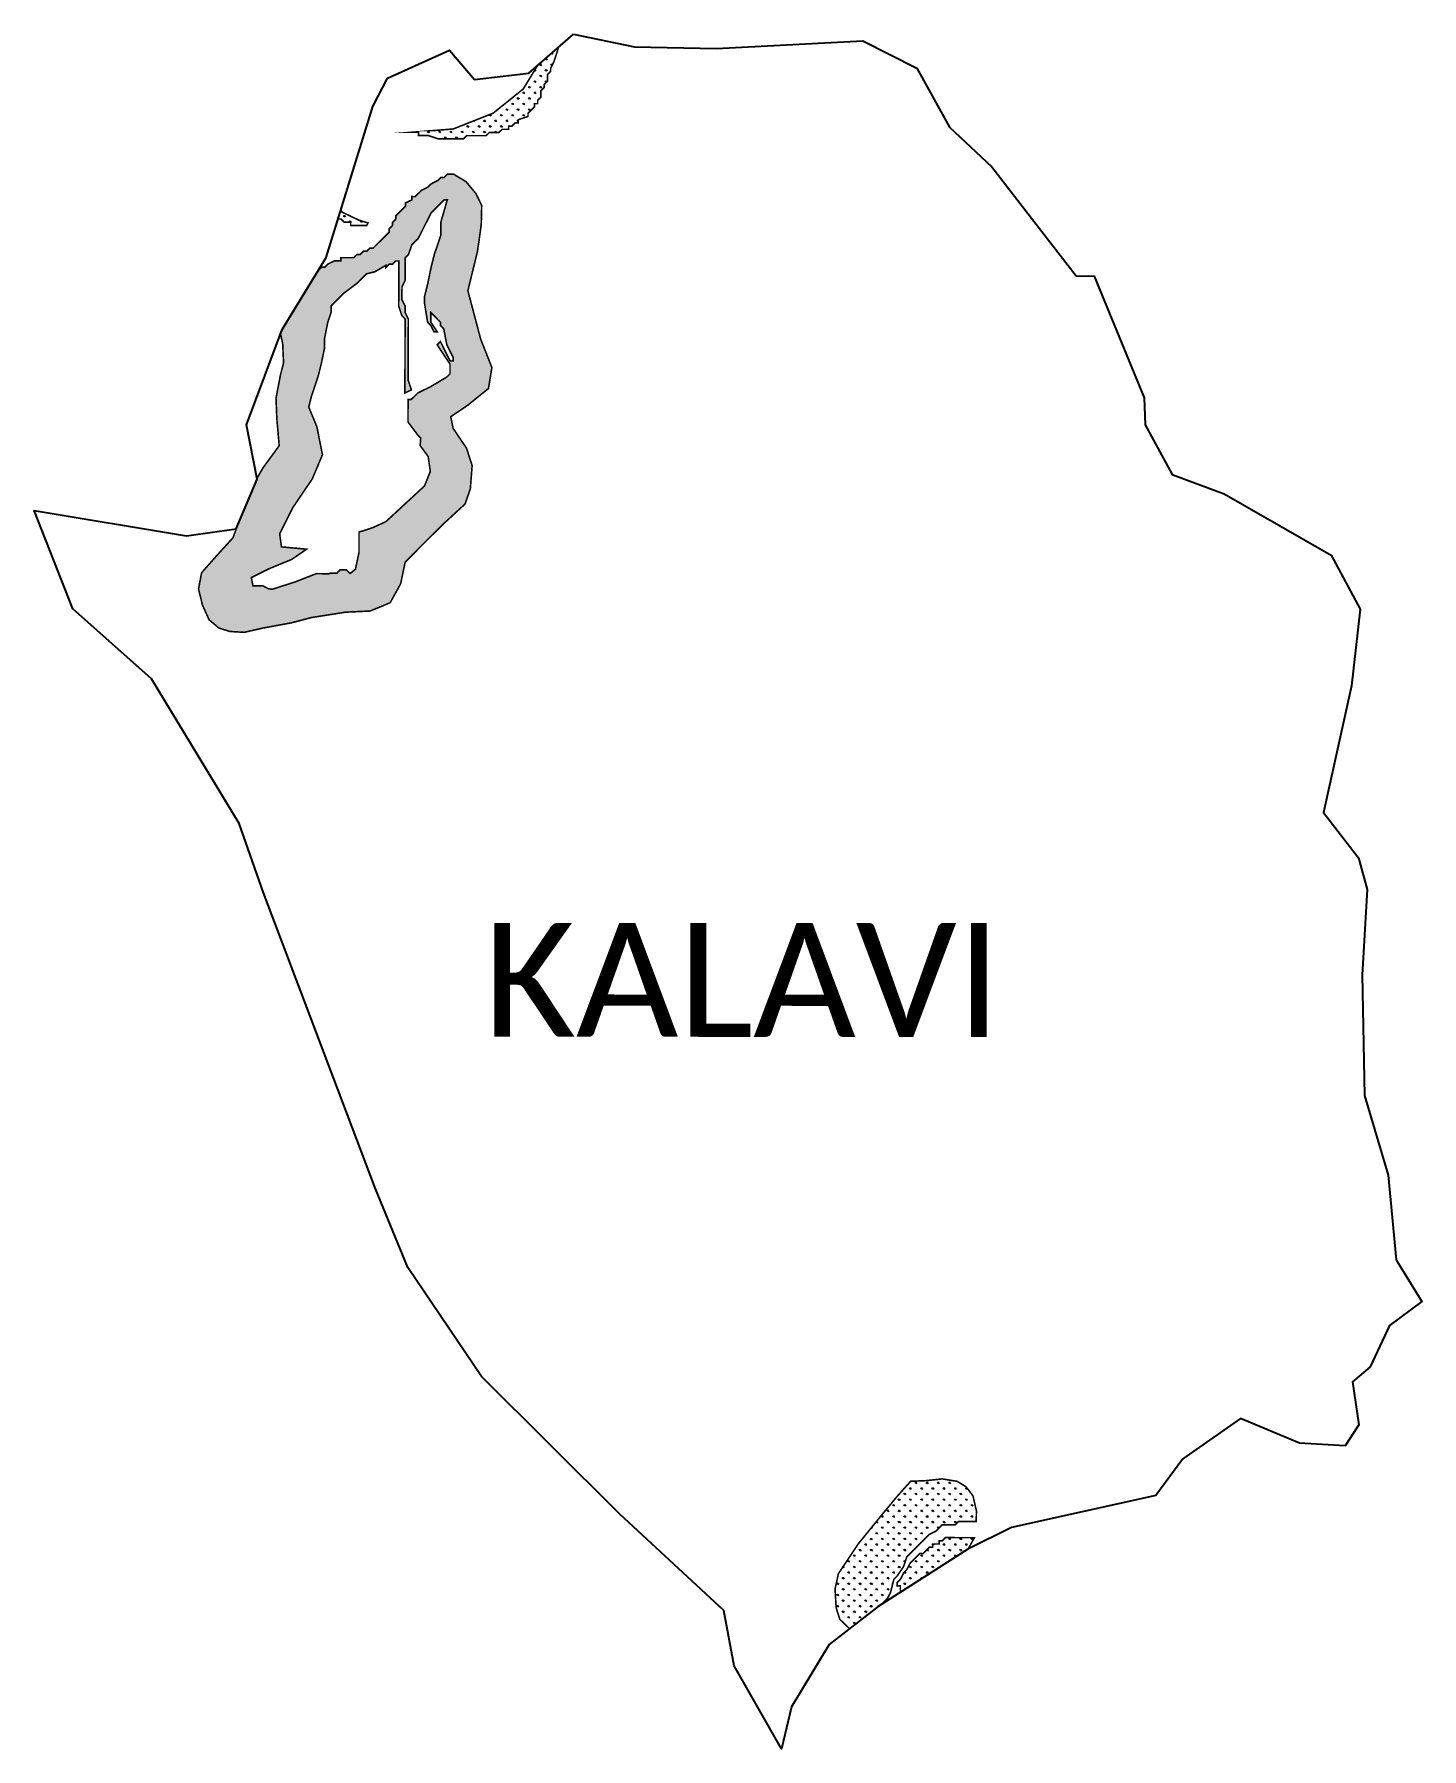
# Model space of a CAD drawing. Header units: metres. Extents: x 348792 to 350543, y 1757901 to 1760063.
import ezdxf

# ---------------------------------------------------------------- set-up
doc = ezdxf.new("R2010")
doc.units = ezdxf.units.M
doc.layers.add('MANGROOVES BUFFER ZONE', color=120, linetype='Continuous')
doc.layers.add('VILLAGE NAME', color=250, linetype='Continuous')
pattern_1 = [(90, (0, 0), (-7.07106781, 7.07106781), [1.875, -12.26713563]), (45, (0, 0), (-7.07106781, 7.07106781), [1.875, -8.125]), (135, (0, 0), (-7.07106781, -7.07106781), [1.875, -8.125])]

msp = doc.modelspace()

# ---------------------------------------------------------------- hatches: boundary and pattern name
at = {"layer": 'MANGROOVES BUFFER ZONE'}
h = msp.add_hatch(dxfattribs=at)
h.set_pattern_fill('GRASS', color=256, scale=10)
h.set_pattern_definition(pattern_1)
h.paths.add_polyline_path([(349453.2, 1760046.8), (349426.8, 1760023.8), (349408.9, 1759994.4), (349371, 1759963.9), (349320.5, 1759943.9), (349268.6, 1759939.8), (349272.7, 1759939.8), (349276.7, 1759939.8), (349276.7, 1759935.7), (349280.8, 1759935.7), (349284.8, 1759935.7), (349288.9, 1759935.7), (349301.1, 1759931.6), (349305.1, 1759931.6), (349309.2, 1759931.6), (349313.2, 1759931.5), (349317.3, 1759931.5), (349321.4, 1759931.5), (349325.4, 1759931.5), (349329.5, 1759931.5), (349333.6, 1759931.5), (349337.6, 1759935.5), (349341.7, 1759935.5), (349345.7, 1759935.5), (349349.8, 1759935.5), (349353.9, 1759935.5), (349357.9, 1759935.5), (349362, 1759935.5), (349366.1, 1759939.5), (349370.1, 1759939.5), (349374.2, 1759939.5), (349378.2, 1759939.5), (349382.3, 1759943.5), (349386.4, 1759943.5), (349390.4, 1759943.5), (349390.5, 1759947.6), (349394.5, 1759947.6), (349398.6, 1759951.6), (349402.7, 1759951.6), (349402.7, 1759955.7), (349414.9, 1759959.7), (349414.9, 1759963.7), (349418.9, 1759967.8), (349423, 1759971.8), (349423, 1759975.9), (349427.1, 1759975.9), (349427.1, 1759980), (349431.2, 1759984), (349431.2, 1759988.1), (349431.2, 1759992.1), (349435.3, 1759996.2), (349435.3, 1760000.2), (349439.4, 1760004.3), (349439.4, 1760008.4), (349439.4, 1760012.4), (349443.4, 1760016.5), (349443.5, 1760020.5), (349447.5, 1760028.6), (349451.6, 1760040.8)])
h = msp.add_hatch(dxfattribs=at)
h.set_pattern_fill('GRASS', color=256, scale=10)
h.set_pattern_definition(pattern_1)
h.paths.add_polyline_path([(349453.2, 1760046.8), (349426.8, 1760023.8), (349408.9, 1759994.4), (349371, 1759963.9), (349320.5, 1759943.9), (349268.6, 1759939.8), (349272.7, 1759939.8), (349276.7, 1759939.8), (349276.7, 1759935.7), (349280.8, 1759935.7), (349284.8, 1759935.7), (349288.9, 1759935.7), (349301.1, 1759931.6), (349305.1, 1759931.6), (349309.2, 1759931.6), (349313.2, 1759931.5), (349317.3, 1759931.5), (349321.4, 1759931.5), (349325.4, 1759931.5), (349329.5, 1759931.5), (349333.6, 1759931.5), (349337.6, 1759935.5), (349341.7, 1759935.5), (349345.7, 1759935.5), (349349.8, 1759935.5), (349353.9, 1759935.5), (349357.9, 1759935.5), (349362, 1759935.5), (349366.1, 1759939.5), (349370.1, 1759939.5), (349374.2, 1759939.5), (349378.2, 1759939.5), (349382.3, 1759943.5), (349386.4, 1759943.5), (349390.4, 1759943.5), (349390.5, 1759947.6), (349394.5, 1759947.6), (349398.6, 1759951.6), (349402.7, 1759951.6), (349402.7, 1759955.7), (349414.9, 1759959.7), (349414.9, 1759963.7), (349418.9, 1759967.8), (349423, 1759971.8), (349423, 1759975.9), (349427.1, 1759975.9), (349427.1, 1759980), (349431.2, 1759984), (349431.2, 1759988.1), (349431.2, 1759992.1), (349435.3, 1759996.2), (349435.3, 1760000.2), (349439.4, 1760004.3), (349439.4, 1760008.4), (349439.4, 1760012.4), (349443.4, 1760016.5), (349443.5, 1760020.5), (349447.5, 1760028.6), (349451.6, 1760040.8)])
h = msp.add_hatch(dxfattribs=at)
h.set_pattern_fill('GRASS', color=256, scale=10)
h.set_pattern_definition(pattern_1)
h.paths.add_polyline_path([(349166.4, 1759720.7), (349170.5, 1759724.8), (349182.7, 1759736.9), (349199, 1759749.1), (349207.2, 1759757.2), (349211.2, 1759761.2), (349221.7, 1759763.8), (349235.6, 1759772), (349235.6, 1759769.3), (349239.7, 1759773.3), (349243.8, 1759773.3), (349247.8, 1759777.4), (349251.9, 1759777.4), (349251.9, 1759773.3), (349251.9, 1759769.2), (349251.9, 1759765.2), (349251.8, 1759753), (349251.8, 1759744.9), (349251.8, 1759736.7), (349251.8, 1759732.7), (349251.7, 1759724.6), (349251.7, 1759720.5), (349255.8, 1759708.3), (349259.8, 1759704.2), (349259.8, 1759692), (349259.7, 1759679.9), (349259.7, 1759675.8), (349259.7, 1759659.5), (349259.6, 1759639.2), (349259.6, 1759623), (349259.5, 1759610.8), (349264.6, 1759613.3), (349267.7, 1759614.8), (349263.6, 1759627), (349263.7, 1759655.5), (349263.8, 1759679.8), (349263.8, 1759692), (349263.9, 1759704.2), (349259.8, 1759712.3), (349259.8, 1759720.5), (349255.8, 1759728.6), (349255.8, 1759736.7), (349255.8, 1759740.8), (349255.9, 1759744.9), (349259.9, 1759753), (349260, 1759757), (349260, 1759765.2), (349260, 1759777.3), (349260, 1759781.4), (349264.1, 1759785.5), (349268.2, 1759797.6), (349276.3, 1759805.7), (349280.4, 1759813.8), (349292.7, 1759838.2), (349300.8, 1759846.3), (349304.9, 1759850.3), (349309, 1759854.4), (349313, 1759854.4), (349304.8, 1759826), (349304.8, 1759809.7), (349296.6, 1759785.4), (349292.5, 1759769.1), (349288.4, 1759748.8), (349284.3, 1759732.6), (349284.2, 1759724.5), (349288.2, 1759700.1), (349292.3, 1759696), (349296.3, 1759687.9), (349300.4, 1759687.9), (349292.3, 1759700.1), (349292.3, 1759712.3), (349296.4, 1759708.2), (349300.4, 1759704.1), (349304.5, 1759700), (349304.5, 1759696), (349308.5, 1759691.9), (349312.5, 1759671.6), (349320.6, 1759655.3), (349320.6, 1759651.2), (349316.5, 1759651.3), (349304.4, 1759675.7), (349300.3, 1759671.6), (349308.4, 1759659.4), (349316.5, 1759647.2), (349316.5, 1759639.1), (349316.5, 1759635), (349312.4, 1759631), (349292, 1759618.8), (349275.8, 1759610.8), (349271.7, 1759606.7), (349267.6, 1759602.7), (349264.6, 1759602.7), (349263.6, 1759602.7), (349263.5, 1759590.5), (349263.5, 1759574.2), (349275.6, 1759558), (349279.5, 1759554), (349278.8, 1759544.5), (349288.9, 1759530.7), (349291.6, 1759511.9), (349284.3, 1759493.6), (349259.9, 1759471.1), (349235.6, 1759448.6), (349218.6, 1759440.8), (349201.6, 1759435.3), (349201.6, 1759424.8), (349201.6, 1759409.6), (349197.1, 1759388.5), (349190.3, 1759383.1), (349185.8, 1759387.6), (349181.7, 1759387.6), (349177.7, 1759387.6), (349173.6, 1759383.6), (349169.5, 1759383.6), (349165.5, 1759383.6), (349163.6, 1759382.7), (349147.9, 1759383), (349129, 1759375.6), (349122.2, 1759372.9), (349093, 1759363.5), (349090.2, 1759363.5), (349087.8, 1759363.7), (349080.1, 1759367.6), (349072, 1759367.6), (349067.7, 1759367.6), (349065.8, 1759378), (349087.8, 1759389), (349116.7, 1759400.9), (349135.5, 1759413.8), (349103.8, 1759416.7), (349101.5, 1759433.1), (349117.9, 1759466), (349142.6, 1759502.4), (349155.5, 1759532.9), (349148.5, 1759568.1), (349138.2, 1759593.1), (349141.7, 1759607.1), (349149.9, 1759631.4), (349154, 1759647.7), (349158.2, 1759668), (349158.2, 1759680.1), (349162.3, 1759700.4), (349166.4, 1759712.6)], flags=16)
h.paths.add_polyline_path([(349150.3, 1759765.5), (349104.5, 1759691.1), (349102.5, 1759685.7), (349105.3, 1759673.3), (349106.4, 1759648.9), (349102.5, 1759633.6), (349096.9, 1759604.3), (349097.9, 1759578.9), (349100.9, 1759544.4), (349080.5, 1759516.5), (349072.8, 1759503.1), (349073, 1759502.1), (349046.7, 1759439.3), (349046.6, 1759439.3), (349042.6, 1759428.2), (349020.9, 1759404.4), (349003, 1759384.1), (348999.1, 1759363.7), (349004, 1759343.5), (349012.5, 1759324.6), (349024.8, 1759314.4), (349038.5, 1759310), (349056.8, 1759308.9), (349080.4, 1759314.3), (349116.9, 1759321), (349141.3, 1759327.5), (349184.4, 1759334.3), (349215.7, 1759335.8), (349240.9, 1759346.2), (349254.2, 1759370.2), (349259.8, 1759397.2), (349279.9, 1759417.7), (349307.7, 1759445.3), (349335.4, 1759470.7), (349342.1, 1759489.9), (349344.4, 1759519.2), (349337.3, 1759541.2), (349320.4, 1759566.2), (349317.4, 1759581), (349338.3, 1759595), (349365, 1759616.5), (349369.3, 1759643), (349355.1, 1759679), (349339, 1759739.9), (349351.2, 1759789.8), (349355.9, 1759823.2), (349356.5, 1759847.3), (349349.2, 1759862.4), (349336.6, 1759877.5), (349321.2, 1759886.8), (349313.1, 1759886.9), (349309, 1759882.8), (349305, 1759882.8), (349300.9, 1759878.8), (349292.8, 1759874.7), (349288.7, 1759870.7), (349280.6, 1759866.6), (349276.5, 1759862.6), (349272.4, 1759858.5), (349268.4, 1759858.6), (349268.4, 1759854.5), (349260.2, 1759850.5), (349260.2, 1759846.4), (349256.1, 1759842.3), (349252.1, 1759838.3), (349248, 1759834.2), (349248, 1759830.2), (349243.9, 1759826.1), (349243.9, 1759822.1), (349239.8, 1759818), (349239.8, 1759814), (349235.7, 1759809.9), (349231.7, 1759805.9), (349227.6, 1759801.8), (349223.5, 1759797.8), (349219.4, 1759793.7), (349215.4, 1759793.7), (349211.3, 1759789.7), (349207.2, 1759789.7), (349203.2, 1759785.6), (349199.1, 1759785.6), (349195, 1759781.6), (349191, 1759781.6), (349186.9, 1759781.6), (349182.9, 1759781.6), (349178.8, 1759781.6), (349178.8, 1759777.6), (349174.7, 1759777.6), (349170.7, 1759777.6), (349162.5, 1759773.6), (349158.5, 1759769.5), (349154.4, 1759769.5)])
h = msp.add_hatch(dxfattribs=at)
h.set_pattern_fill('GRASS', color=256, scale=10)
h.set_pattern_definition(pattern_1)
h.paths.add_polyline_path([(349166.4, 1759720.7), (349170.5, 1759724.8), (349182.7, 1759736.9), (349199, 1759749.1), (349207.2, 1759757.2), (349211.2, 1759761.2), (349221.7, 1759763.8), (349235.6, 1759772), (349235.6, 1759769.3), (349239.7, 1759773.3), (349243.8, 1759773.3), (349247.8, 1759777.4), (349251.9, 1759777.4), (349251.9, 1759773.3), (349251.9, 1759769.2), (349251.9, 1759765.2), (349251.8, 1759753), (349251.8, 1759744.9), (349251.8, 1759736.7), (349251.8, 1759732.7), (349251.7, 1759724.6), (349251.7, 1759720.5), (349255.8, 1759708.3), (349259.8, 1759704.2), (349259.8, 1759692), (349259.7, 1759679.9), (349259.7, 1759675.8), (349259.7, 1759659.5), (349259.6, 1759639.2), (349259.6, 1759623), (349259.5, 1759610.8), (349264.6, 1759613.3), (349267.7, 1759614.8), (349263.6, 1759627), (349263.7, 1759655.5), (349263.8, 1759679.8), (349263.8, 1759692), (349263.9, 1759704.2), (349259.8, 1759712.3), (349259.8, 1759720.5), (349255.8, 1759728.6), (349255.8, 1759736.7), (349255.8, 1759740.8), (349255.9, 1759744.9), (349259.9, 1759753), (349260, 1759757), (349260, 1759765.2), (349260, 1759777.3), (349260, 1759781.4), (349264.1, 1759785.5), (349268.2, 1759797.6), (349276.3, 1759805.7), (349280.4, 1759813.8), (349292.7, 1759838.2), (349300.8, 1759846.3), (349304.9, 1759850.3), (349309, 1759854.4), (349313, 1759854.4), (349304.8, 1759826), (349304.8, 1759809.7), (349296.6, 1759785.4), (349292.5, 1759769.1), (349288.4, 1759748.8), (349284.3, 1759732.6), (349284.2, 1759724.5), (349288.2, 1759700.1), (349292.3, 1759696), (349296.3, 1759687.9), (349300.4, 1759687.9), (349292.3, 1759700.1), (349292.3, 1759712.3), (349296.4, 1759708.2), (349300.4, 1759704.1), (349304.5, 1759700), (349304.5, 1759696), (349308.5, 1759691.9), (349312.5, 1759671.6), (349320.6, 1759655.3), (349320.6, 1759651.2), (349316.5, 1759651.3), (349304.4, 1759675.7), (349300.3, 1759671.6), (349308.4, 1759659.4), (349316.5, 1759647.2), (349316.5, 1759639.1), (349316.5, 1759635), (349312.4, 1759631), (349292, 1759618.8), (349275.8, 1759610.8), (349271.7, 1759606.7), (349267.6, 1759602.7), (349264.6, 1759602.7), (349263.6, 1759602.7), (349263.5, 1759590.5), (349263.5, 1759574.2), (349275.6, 1759558), (349279.5, 1759554), (349278.8, 1759544.5), (349288.9, 1759530.7), (349291.6, 1759511.9), (349284.3, 1759493.6), (349259.9, 1759471.1), (349235.6, 1759448.6), (349218.6, 1759440.8), (349201.6, 1759435.3), (349201.6, 1759424.8), (349201.6, 1759409.6), (349197.1, 1759388.5), (349190.3, 1759383.1), (349185.8, 1759387.6), (349181.7, 1759387.6), (349177.7, 1759387.6), (349173.6, 1759383.6), (349169.5, 1759383.6), (349165.5, 1759383.6), (349163.6, 1759382.7), (349147.9, 1759383), (349129, 1759375.6), (349122.2, 1759372.9), (349093, 1759363.5), (349090.2, 1759363.5), (349087.8, 1759363.7), (349080.1, 1759367.6), (349072, 1759367.6), (349067.7, 1759367.6), (349065.8, 1759378), (349087.8, 1759389), (349116.7, 1759400.9), (349135.5, 1759413.8), (349103.8, 1759416.7), (349101.5, 1759433.1), (349117.9, 1759466), (349142.6, 1759502.4), (349155.5, 1759532.9), (349148.5, 1759568.1), (349138.2, 1759593.1), (349141.7, 1759607.1), (349149.9, 1759631.4), (349154, 1759647.7), (349158.2, 1759668), (349158.2, 1759680.1), (349162.3, 1759700.4), (349166.4, 1759712.6)], flags=16)
h.paths.add_polyline_path([(349150.3, 1759765.5), (349104.5, 1759691.1), (349102.5, 1759685.7), (349105.3, 1759673.3), (349106.4, 1759648.9), (349102.5, 1759633.6), (349096.9, 1759604.3), (349097.9, 1759578.9), (349100.9, 1759544.4), (349080.5, 1759516.5), (349072.8, 1759503.1), (349073, 1759502.1), (349046.7, 1759439.3), (349046.6, 1759439.3), (349042.6, 1759428.2), (349020.9, 1759404.4), (349003, 1759384.1), (348999.1, 1759363.7), (349004, 1759343.5), (349012.5, 1759324.6), (349024.8, 1759314.4), (349038.5, 1759310), (349056.8, 1759308.9), (349080.4, 1759314.3), (349116.9, 1759321), (349141.3, 1759327.5), (349184.4, 1759334.3), (349215.7, 1759335.8), (349240.9, 1759346.2), (349254.2, 1759370.2), (349259.8, 1759397.2), (349279.9, 1759417.7), (349307.7, 1759445.3), (349335.4, 1759470.7), (349342.1, 1759489.9), (349344.4, 1759519.2), (349337.3, 1759541.2), (349320.4, 1759566.2), (349317.4, 1759581), (349338.3, 1759595), (349365, 1759616.5), (349369.3, 1759643), (349355.1, 1759679), (349339, 1759739.9), (349351.2, 1759789.8), (349355.9, 1759823.2), (349356.5, 1759847.3), (349349.2, 1759862.4), (349336.6, 1759877.5), (349321.2, 1759886.8), (349313.1, 1759886.9), (349309, 1759882.8), (349305, 1759882.8), (349300.9, 1759878.8), (349292.8, 1759874.7), (349288.7, 1759870.7), (349280.6, 1759866.6), (349276.5, 1759862.6), (349272.4, 1759858.5), (349268.4, 1759858.6), (349268.4, 1759854.5), (349260.2, 1759850.5), (349260.2, 1759846.4), (349256.1, 1759842.3), (349252.1, 1759838.3), (349248, 1759834.2), (349248, 1759830.2), (349243.9, 1759826.1), (349243.9, 1759822.1), (349239.8, 1759818), (349239.8, 1759814), (349235.7, 1759809.9), (349231.7, 1759805.9), (349227.6, 1759801.8), (349223.5, 1759797.8), (349219.4, 1759793.7), (349215.4, 1759793.7), (349211.3, 1759789.7), (349207.2, 1759789.7), (349203.2, 1759785.6), (349199.1, 1759785.6), (349195, 1759781.6), (349191, 1759781.6), (349186.9, 1759781.6), (349182.9, 1759781.6), (349178.8, 1759781.6), (349178.8, 1759777.6), (349174.7, 1759777.6), (349170.7, 1759777.6), (349162.5, 1759773.6), (349158.5, 1759769.5), (349154.4, 1759769.5)])
h = msp.add_hatch(dxfattribs=at)
h.set_pattern_fill('GRASS', color=256, scale=10)
h.set_pattern_definition(pattern_1)
h.paths.add_polyline_path([(349179, 1759842.2), (349175.4, 1759830.4), (349178.9, 1759830.4), (349183, 1759826.3), (349187, 1759826.3), (349191.1, 1759826.3), (349191.1, 1759822.2), (349195.2, 1759822.2), (349199.2, 1759822.2), (349203.3, 1759822.2), (349207.3, 1759822.2), (349211.4, 1759822.2), (349213, 1759825.4), (349201.4, 1759828.9), (349180.1, 1759839.1)])
h = msp.add_hatch(dxfattribs=at)
h.set_pattern_fill('GRASS', color=256, scale=10)
h.set_pattern_definition(pattern_1)
h.paths.add_polyline_path([(349179, 1759842.2), (349175.4, 1759830.4), (349178.9, 1759830.4), (349183, 1759826.3), (349187, 1759826.3), (349191.1, 1759826.3), (349191.1, 1759822.2), (349195.2, 1759822.2), (349199.2, 1759822.2), (349203.3, 1759822.2), (349207.3, 1759822.2), (349211.4, 1759822.2), (349213, 1759825.4), (349201.4, 1759828.9), (349180.1, 1759839.1)])
h = msp.add_hatch(dxfattribs=at)
h.set_pattern_fill('GRASS', color=256, scale=10)
h.set_pattern_definition(pattern_1)
h.paths.add_polyline_path([(349856.7, 1758080), (349861.7, 1758083.2), (349868.5, 1758089.9), (349872.5, 1758098), (349876.6, 1758114.3), (349880.7, 1758118.3), (349888.9, 1758130.5), (349893, 1758142.6), (349905.2, 1758154.8), (349921.5, 1758171), (349929.6, 1758175), (349933.7, 1758179.1), (349937.8, 1758183.1), (349941.8, 1758183.1), (349945.9, 1758183.1), (349949.9, 1758183.1), (349954, 1758183.1), (349958.1, 1758187.1), (349962.1, 1758187.1), (349966.2, 1758187.1), (349970.3, 1758187.1), (349974.3, 1758187.1), (349978.4, 1758187.1), (349980.4, 1758187.1), (349980.8, 1758200.3), (349976.4, 1758219.6), (349967.5, 1758231.1), (349956.5, 1758237.8), (349937.6, 1758240.9), (349917.4, 1758238.7), (349897.8, 1758237.9), (349881.2, 1758219.4), (349861.7, 1758195.9), (349832, 1758159.4), (349806.6, 1758121.4), (349802.4, 1758102.2), (349803.7, 1758078.4), (349808.4, 1758063.7), (349820.5, 1758052.1)])
h = msp.add_hatch(dxfattribs=at)
h.set_pattern_fill('GRASS', color=256, scale=10)
h.set_pattern_definition(pattern_1)
h.paths.add_polyline_path([(349856.7, 1758080), (349861.7, 1758083.2), (349868.5, 1758089.9), (349872.5, 1758098), (349876.6, 1758114.3), (349880.7, 1758118.3), (349888.9, 1758130.5), (349893, 1758142.6), (349905.2, 1758154.8), (349921.5, 1758171), (349929.6, 1758175), (349933.7, 1758179.1), (349937.8, 1758183.1), (349941.8, 1758183.1), (349945.9, 1758183.1), (349949.9, 1758183.1), (349954, 1758183.1), (349958.1, 1758187.1), (349962.1, 1758187.1), (349966.2, 1758187.1), (349970.3, 1758187.1), (349974.3, 1758187.1), (349978.4, 1758187.1), (349980.4, 1758187.1), (349980.8, 1758200.3), (349976.4, 1758219.6), (349967.5, 1758231.1), (349956.5, 1758237.8), (349937.6, 1758240.9), (349917.4, 1758238.7), (349897.8, 1758237.9), (349881.2, 1758219.4), (349861.7, 1758195.9), (349832, 1758159.4), (349806.6, 1758121.4), (349802.4, 1758102.2), (349803.7, 1758078.4), (349808.4, 1758063.7), (349820.5, 1758052.1)])
h = msp.add_hatch(dxfattribs=at)
h.set_pattern_fill('GRASS', color=256, scale=10)
h.set_pattern_definition(pattern_1)
h.paths.add_polyline_path([(349969.9, 1758152.3), (349970.4, 1758152.6), (349978.3, 1758166.8), (349974.3, 1758166.8), (349970.2, 1758166.8), (349966.1, 1758166.8), (349962.1, 1758166.8), (349958, 1758166.8), (349954, 1758166.8), (349949.9, 1758166.9), (349945.8, 1758166.9), (349941.8, 1758166.9), (349937.7, 1758162.8), (349933.6, 1758162.8), (349933.6, 1758158.8), (349929.6, 1758158.8), (349925.5, 1758158.8), (349925.5, 1758154.7), (349921.4, 1758154.7), (349917.4, 1758150.7), (349913.3, 1758146.6), (349909.2, 1758146.7), (349905.2, 1758142.6), (349901.1, 1758138.6), (349897, 1758134.5), (349892.9, 1758126.4), (349888.9, 1758122.3), (349884.8, 1758114.2), (349880.7, 1758110.2), (349880.7, 1758106.1), (349884.7, 1758106.1), (349884.7, 1758102), (349884.7, 1758097.9)])
h = msp.add_hatch(dxfattribs=at)
h.set_pattern_fill('GRASS', color=256, scale=10)
h.set_pattern_definition(pattern_1)
h.paths.add_polyline_path([(349969.9, 1758152.3), (349970.4, 1758152.6), (349978.3, 1758166.8), (349974.3, 1758166.8), (349970.2, 1758166.8), (349966.1, 1758166.8), (349962.1, 1758166.8), (349958, 1758166.8), (349954, 1758166.8), (349949.9, 1758166.9), (349945.8, 1758166.9), (349941.8, 1758166.9), (349937.7, 1758162.8), (349933.6, 1758162.8), (349933.6, 1758158.8), (349929.6, 1758158.8), (349925.5, 1758158.8), (349925.5, 1758154.7), (349921.4, 1758154.7), (349917.4, 1758150.7), (349913.3, 1758146.6), (349909.2, 1758146.7), (349905.2, 1758142.6), (349901.1, 1758138.6), (349897, 1758134.5), (349892.9, 1758126.4), (349888.9, 1758122.3), (349884.8, 1758114.2), (349880.7, 1758110.2), (349880.7, 1758106.1), (349884.7, 1758106.1), (349884.7, 1758102), (349884.7, 1758097.9)])

# ---------------------------------------------------------------- linework, layer by layer
at = {"color": 3}
for points in [[(349472.1, 1760063.4), (349549.1, 1760047.6), (349652.8, 1760045.3), (349837.5, 1760055.2), (349905.7, 1760020.7), (349946.8, 1759946.2), (350000, 1759896.3), (350053.3, 1759827.5), (350106.6, 1759758.6), (350129.4, 1759758.1), (350192.3, 1759604.7), (350193.6, 1759570.6), (350227.6, 1759508.2), (350293.2, 1759483.5), (350428.6, 1759406.3), (350464.9, 1759338.3), (350453.9, 1759241.4), (350418.7, 1759081.7), (350463.1, 1759024.6), (350473.8, 1758984.6), (350467.4, 1758876.7), (350470.6, 1758724.6), (350500.4, 1758624), (350510.6, 1758517.1), (350542.7, 1758464.6), (350502, 1758434.3), (350477.5, 1758382.1), (350455.3, 1758363.4), (350463.5, 1758309.2), (350446.3, 1758282.7), (350388.5, 1758285.8), (350314, 1758317.1), (350241.3, 1758266.1), (350207.2, 1758220.1), (350025.2, 1758179.8), (349969.9, 1758152.3), (349856.7, 1758080), (349794.8, 1758032.2), (349747.4, 1757953.4), (349734.7, 1757900.5), (349675.2, 1758005), (349662, 1758074.7), (349530.6, 1758196.4), (349356.1, 1758369.9), (349263.1, 1758507.5), (349222.5, 1758606.7), (349081.1, 1758980.4), (349050.4, 1759067.9), (348939.9, 1759250.1), (348840.7, 1759338.4), (348791.8, 1759462.7), (348983.8, 1759430.5), (349046.7, 1759439.3), (349073, 1759502.1), (349059.7, 1759570.5), (349104.5, 1759691.1), (349160.3, 1759781.7), (349219.2, 1759972.2), (349237.5, 1760007.9), (349315.8, 1760043.3), (349347.4, 1760006.5), (349415.9, 1760014.3)], [(349415.9, 1760014.3), (349472.1, 1760063.4)]]:
    msp.add_lwpolyline(points, dxfattribs=at)
at = {"layer": 'MANGROOVES BUFFER ZONE', "const_width": 2}
for points in [[(349426.8, 1760023.8), (349408.9, 1759994.4), (349371, 1759963.9), (349320.5, 1759943.9), (349268.6, 1759939.8), (349272.7, 1759939.8), (349276.7, 1759939.8), (349276.7, 1759935.7), (349280.8, 1759935.7), (349284.8, 1759935.7), (349288.9, 1759935.7), (349301.1, 1759931.6), (349305.1, 1759931.6), (349309.2, 1759931.6), (349313.2, 1759931.5), (349317.3, 1759931.5), (349321.4, 1759931.5), (349325.4, 1759931.5), (349329.5, 1759931.5), (349333.6, 1759931.5), (349337.6, 1759935.5), (349341.7, 1759935.5), (349345.7, 1759935.5), (349349.8, 1759935.5), (349353.9, 1759935.5), (349357.9, 1759935.5), (349362, 1759935.5), (349366.1, 1759939.5), (349370.1, 1759939.5), (349374.2, 1759939.5), (349378.2, 1759939.5), (349382.3, 1759943.5), (349386.4, 1759943.5), (349390.4, 1759943.5), (349390.5, 1759947.6), (349394.5, 1759947.6), (349398.6, 1759951.6), (349402.7, 1759951.6), (349402.7, 1759955.7), (349414.9, 1759959.7), (349414.9, 1759963.7), (349418.9, 1759967.8), (349423, 1759971.8), (349423, 1759975.9), (349427.1, 1759975.9), (349427.1, 1759980), (349431.2, 1759984), (349431.2, 1759988.1), (349431.2, 1759992.1), (349435.3, 1759996.2), (349435.3, 1760000.2), (349439.4, 1760004.3), (349439.4, 1760008.4), (349439.4, 1760012.4), (349443.4, 1760016.5), (349443.5, 1760020.5), (349447.5, 1760028.6), (349451.6, 1760040.8), (349453.2, 1760046.8)], [(349426.8, 1760023.8), (349408.9, 1759994.4), (349371, 1759963.9), (349320.5, 1759943.9), (349268.6, 1759939.8), (349272.7, 1759939.8), (349276.7, 1759939.8), (349276.7, 1759935.7), (349280.8, 1759935.7), (349284.8, 1759935.7), (349288.9, 1759935.7), (349301.1, 1759931.6), (349305.1, 1759931.6), (349309.2, 1759931.6), (349313.2, 1759931.5), (349317.3, 1759931.5), (349321.4, 1759931.5), (349325.4, 1759931.5), (349329.5, 1759931.5), (349333.6, 1759931.5), (349337.6, 1759935.5), (349341.7, 1759935.5), (349345.7, 1759935.5), (349349.8, 1759935.5), (349353.9, 1759935.5), (349357.9, 1759935.5), (349362, 1759935.5), (349366.1, 1759939.5), (349370.1, 1759939.5), (349374.2, 1759939.5), (349378.2, 1759939.5), (349382.3, 1759943.5), (349386.4, 1759943.5), (349390.4, 1759943.5), (349390.5, 1759947.6), (349394.5, 1759947.6), (349398.6, 1759951.6), (349402.7, 1759951.6), (349402.7, 1759955.7), (349414.9, 1759959.7), (349414.9, 1759963.7), (349418.9, 1759967.8), (349423, 1759971.8), (349423, 1759975.9), (349427.1, 1759975.9), (349427.1, 1759980), (349431.2, 1759984), (349431.2, 1759988.1), (349431.2, 1759992.1), (349435.3, 1759996.2), (349435.3, 1760000.2), (349439.4, 1760004.3), (349439.4, 1760008.4), (349439.4, 1760012.4), (349443.4, 1760016.5), (349443.5, 1760020.5), (349447.5, 1760028.6), (349451.6, 1760040.8), (349453.2, 1760046.8)], [(349046.6, 1759439.3), (349042.6, 1759428.2), (349020.9, 1759404.4), (349003, 1759384.1), (348999.1, 1759363.7), (349004, 1759343.5), (349012.5, 1759324.6), (349024.8, 1759314.4), (349038.5, 1759310), (349056.8, 1759308.9), (349080.4, 1759314.3), (349116.9, 1759321), (349141.3, 1759327.5), (349184.4, 1759334.3), (349215.7, 1759335.8), (349240.9, 1759346.2), (349254.2, 1759370.2), (349259.8, 1759397.2), (349279.9, 1759417.7), (349307.7, 1759445.3), (349335.4, 1759470.7), (349342.1, 1759489.9), (349344.4, 1759519.2), (349337.3, 1759541.2), (349320.4, 1759566.2), (349317.4, 1759581), (349338.3, 1759595), (349365, 1759616.5), (349369.3, 1759643), (349355.1, 1759679), (349339, 1759739.9), (349351.2, 1759789.8), (349355.9, 1759823.2), (349356.5, 1759847.3), (349349.2, 1759862.4), (349336.6, 1759877.5), (349321.2, 1759886.8), (349313.1, 1759886.9), (349309, 1759882.8), (349305, 1759882.8), (349300.9, 1759878.8), (349292.8, 1759874.7), (349288.7, 1759870.7), (349280.6, 1759866.6), (349276.5, 1759862.6), (349272.4, 1759858.5), (349268.4, 1759858.6), (349268.4, 1759854.5), (349260.2, 1759850.5), (349260.2, 1759846.4), (349256.1, 1759842.3), (349252.1, 1759838.3), (349248, 1759834.2), (349248, 1759830.2), (349243.9, 1759826.1), (349243.9, 1759822.1), (349239.8, 1759818), (349239.8, 1759814), (349235.7, 1759809.9), (349231.7, 1759805.9), (349227.6, 1759801.8), (349223.5, 1759797.8), (349219.4, 1759793.7), (349215.4, 1759793.7), (349211.3, 1759789.7), (349207.2, 1759789.7), (349203.2, 1759785.6), (349199.1, 1759785.6), (349195, 1759781.6), (349191, 1759781.6), (349186.9, 1759781.6), (349182.9, 1759781.6), (349178.8, 1759781.6), (349178.8, 1759777.6), (349174.7, 1759777.6), (349170.7, 1759777.6), (349162.5, 1759773.6), (349158.5, 1759769.5), (349154.4, 1759769.5), (349150.3, 1759765.5), (349150.3, 1759765.5)], [(349046.6, 1759439.3), (349042.6, 1759428.2), (349020.9, 1759404.4), (349003, 1759384.1), (348999.1, 1759363.7), (349004, 1759343.5), (349012.5, 1759324.6), (349024.8, 1759314.4), (349038.5, 1759310), (349056.8, 1759308.9), (349080.4, 1759314.3), (349116.9, 1759321), (349141.3, 1759327.5), (349184.4, 1759334.3), (349215.7, 1759335.8), (349240.9, 1759346.2), (349254.2, 1759370.2), (349259.8, 1759397.2), (349279.9, 1759417.7), (349307.7, 1759445.3), (349335.4, 1759470.7), (349342.1, 1759489.9), (349344.4, 1759519.2), (349337.3, 1759541.2), (349320.4, 1759566.2), (349317.4, 1759581), (349338.3, 1759595), (349365, 1759616.5), (349369.3, 1759643), (349355.1, 1759679), (349339, 1759739.9), (349351.2, 1759789.8), (349355.9, 1759823.2), (349356.5, 1759847.3), (349349.2, 1759862.4), (349336.6, 1759877.5), (349321.2, 1759886.8), (349313.1, 1759886.9), (349309, 1759882.8), (349305, 1759882.8), (349300.9, 1759878.8), (349292.8, 1759874.7), (349288.7, 1759870.7), (349280.6, 1759866.6), (349276.5, 1759862.6), (349272.4, 1759858.5), (349268.4, 1759858.6), (349268.4, 1759854.5), (349260.2, 1759850.5), (349260.2, 1759846.4), (349256.1, 1759842.3), (349252.1, 1759838.3), (349248, 1759834.2), (349248, 1759830.2), (349243.9, 1759826.1), (349243.9, 1759822.1), (349239.8, 1759818), (349239.8, 1759814), (349235.7, 1759809.9), (349231.7, 1759805.9), (349227.6, 1759801.8), (349223.5, 1759797.8), (349219.4, 1759793.7), (349215.4, 1759793.7), (349211.3, 1759789.7), (349207.2, 1759789.7), (349203.2, 1759785.6), (349199.1, 1759785.6), (349195, 1759781.6), (349191, 1759781.6), (349186.9, 1759781.6), (349182.9, 1759781.6), (349178.8, 1759781.6), (349178.8, 1759777.6), (349174.7, 1759777.6), (349170.7, 1759777.6), (349162.5, 1759773.6), (349158.5, 1759769.5), (349154.4, 1759769.5), (349150.3, 1759765.5), (349150.3, 1759765.5)], [(349175.4, 1759830.4), (349178.9, 1759830.4), (349183, 1759826.3), (349187, 1759826.3), (349191.1, 1759826.3), (349191.1, 1759822.2), (349195.2, 1759822.2), (349199.2, 1759822.2), (349203.3, 1759822.2), (349207.3, 1759822.2), (349211.4, 1759822.2), (349213, 1759825.4), (349201.4, 1759828.9), (349180.1, 1759839.1), (349179, 1759842.2)], [(349175.4, 1759830.4), (349178.9, 1759830.4), (349183, 1759826.3), (349187, 1759826.3), (349191.1, 1759826.3), (349191.1, 1759822.2), (349195.2, 1759822.2), (349199.2, 1759822.2), (349203.3, 1759822.2), (349207.3, 1759822.2), (349211.4, 1759822.2), (349213, 1759825.4), (349201.4, 1759828.9), (349180.1, 1759839.1), (349179, 1759842.2)], [(349102.5, 1759685.7), (349105.3, 1759673.3), (349106.4, 1759648.9), (349102.5, 1759633.6), (349096.9, 1759604.3), (349097.9, 1759578.9), (349100.9, 1759544.4), (349080.5, 1759516.5), (349072.8, 1759503.1)], [(349102.5, 1759685.7), (349105.3, 1759673.3), (349106.4, 1759648.9), (349102.5, 1759633.6), (349096.9, 1759604.3), (349097.9, 1759578.9), (349100.9, 1759544.4), (349080.5, 1759516.5), (349072.8, 1759503.1)], [(349861.7, 1758083.2), (349868.5, 1758089.9), (349872.5, 1758098), (349876.6, 1758114.3), (349880.7, 1758118.3), (349888.9, 1758130.5), (349893, 1758142.6), (349905.2, 1758154.8), (349921.5, 1758171), (349929.6, 1758175), (349933.7, 1758179.1), (349937.8, 1758183.1), (349941.8, 1758183.1), (349945.9, 1758183.1), (349949.9, 1758183.1), (349954, 1758183.1), (349958.1, 1758187.1), (349962.1, 1758187.1), (349966.2, 1758187.1), (349970.3, 1758187.1), (349974.3, 1758187.1), (349978.4, 1758187.1), (349980.4, 1758187.1), (349980.8, 1758200.3), (349976.4, 1758219.6), (349967.5, 1758231.1), (349956.5, 1758237.8), (349937.6, 1758240.9), (349917.4, 1758238.7), (349897.8, 1758237.9), (349881.2, 1758219.4), (349861.7, 1758195.9), (349832, 1758159.4), (349806.6, 1758121.4), (349802.4, 1758102.2), (349803.7, 1758078.4), (349808.4, 1758063.7), (349820.5, 1758052.1)], [(349861.7, 1758083.2), (349868.5, 1758089.9), (349872.5, 1758098), (349876.6, 1758114.3), (349880.7, 1758118.3), (349888.9, 1758130.5), (349893, 1758142.6), (349905.2, 1758154.8), (349921.5, 1758171), (349929.6, 1758175), (349933.7, 1758179.1), (349937.8, 1758183.1), (349941.8, 1758183.1), (349945.9, 1758183.1), (349949.9, 1758183.1), (349954, 1758183.1), (349958.1, 1758187.1), (349962.1, 1758187.1), (349966.2, 1758187.1), (349970.3, 1758187.1), (349974.3, 1758187.1), (349978.4, 1758187.1), (349980.4, 1758187.1), (349980.8, 1758200.3), (349976.4, 1758219.6), (349967.5, 1758231.1), (349956.5, 1758237.8), (349937.6, 1758240.9), (349917.4, 1758238.7), (349897.8, 1758237.9), (349881.2, 1758219.4), (349861.7, 1758195.9), (349832, 1758159.4), (349806.6, 1758121.4), (349802.4, 1758102.2), (349803.7, 1758078.4), (349808.4, 1758063.7), (349820.5, 1758052.1)], [(349970.4, 1758152.6), (349978.3, 1758166.8), (349974.3, 1758166.8), (349970.2, 1758166.8), (349966.1, 1758166.8), (349962.1, 1758166.8), (349958, 1758166.8), (349954, 1758166.8), (349949.9, 1758166.9), (349945.8, 1758166.9), (349941.8, 1758166.9), (349937.7, 1758162.8), (349933.6, 1758162.8), (349933.6, 1758158.8), (349929.6, 1758158.8), (349925.5, 1758158.8), (349925.5, 1758154.7), (349921.4, 1758154.7), (349917.4, 1758150.7), (349913.3, 1758146.6), (349909.2, 1758146.7), (349905.2, 1758142.6), (349901.1, 1758138.6), (349897, 1758134.5), (349892.9, 1758126.4), (349888.9, 1758122.3), (349884.8, 1758114.2), (349880.7, 1758110.2), (349880.7, 1758106.1), (349884.7, 1758106.1), (349884.7, 1758102), (349884.7, 1758098), (349884.7, 1758097.9)], [(349970.4, 1758152.6), (349978.3, 1758166.8), (349974.3, 1758166.8), (349970.2, 1758166.8), (349966.1, 1758166.8), (349962.1, 1758166.8), (349958, 1758166.8), (349954, 1758166.8), (349949.9, 1758166.9), (349945.8, 1758166.9), (349941.8, 1758166.9), (349937.7, 1758162.8), (349933.6, 1758162.8), (349933.6, 1758158.8), (349929.6, 1758158.8), (349925.5, 1758158.8), (349925.5, 1758154.7), (349921.4, 1758154.7), (349917.4, 1758150.7), (349913.3, 1758146.6), (349909.2, 1758146.7), (349905.2, 1758142.6), (349901.1, 1758138.6), (349897, 1758134.5), (349892.9, 1758126.4), (349888.9, 1758122.3), (349884.8, 1758114.2), (349880.7, 1758110.2), (349880.7, 1758106.1), (349884.7, 1758106.1), (349884.7, 1758102), (349884.7, 1758098), (349884.7, 1758097.9)]]:
    msp.add_lwpolyline(points, dxfattribs=at)
msp.add_lwpolyline([(349166.4, 1759720.7), (349170.5, 1759724.8), (349182.7, 1759736.9), (349199, 1759749.1), (349207.2, 1759757.2), (349211.2, 1759761.2), (349221.7, 1759763.8), (349235.6, 1759772), (349235.6, 1759769.3), (349239.7, 1759773.3), (349243.8, 1759773.3), (349247.8, 1759777.4), (349251.9, 1759777.4), (349251.9, 1759773.3), (349251.9, 1759769.2), (349251.9, 1759765.2), (349251.8, 1759753), (349251.8, 1759744.9), (349251.8, 1759736.7), (349251.8, 1759732.7), (349251.7, 1759724.6), (349251.7, 1759720.5), (349255.8, 1759708.3), (349259.8, 1759704.2), (349259.8, 1759692), (349259.7, 1759679.9), (349259.7, 1759675.8), (349259.7, 1759659.5), (349259.6, 1759639.2), (349259.6, 1759623), (349259.5, 1759610.8), (349264.6, 1759613.3), (349267.7, 1759614.8), (349263.6, 1759627), (349263.7, 1759655.5), (349263.8, 1759679.8), (349263.8, 1759692), (349263.9, 1759704.2), (349259.8, 1759712.3), (349259.8, 1759720.5), (349255.8, 1759728.6), (349255.8, 1759736.7), (349255.8, 1759740.8), (349255.9, 1759744.9), (349259.9, 1759753), (349260, 1759757), (349260, 1759765.2), (349260, 1759777.3), (349260, 1759781.4), (349264.1, 1759785.5), (349268.2, 1759797.6), (349276.3, 1759805.7), (349280.4, 1759813.8), (349292.7, 1759838.2), (349300.8, 1759846.3), (349304.9, 1759850.3), (349309, 1759854.4), (349313, 1759854.4), (349304.8, 1759826), (349304.8, 1759809.7), (349296.6, 1759785.4), (349292.5, 1759769.1), (349288.4, 1759748.8), (349284.3, 1759732.6), (349284.2, 1759724.5), (349288.2, 1759700.1), (349292.3, 1759696), (349296.3, 1759687.9), (349300.4, 1759687.9), (349292.3, 1759700.1), (349292.3, 1759712.3), (349296.4, 1759708.2), (349300.4, 1759704.1), (349304.5, 1759700), (349304.5, 1759696), (349308.5, 1759691.9), (349312.5, 1759671.6), (349320.6, 1759655.3), (349320.6, 1759651.2), (349316.5, 1759651.3), (349304.4, 1759675.7), (349300.3, 1759671.6), (349308.4, 1759659.4), (349316.5, 1759647.2), (349316.5, 1759639.1), (349316.5, 1759635), (349312.4, 1759631), (349292, 1759618.8), (349275.8, 1759610.8), (349271.7, 1759606.7), (349267.6, 1759602.7), (349264.6, 1759602.7), (349263.6, 1759602.7), (349263.5, 1759590.5), (349263.5, 1759574.2), (349275.6, 1759558), (349279.5, 1759554), (349278.8, 1759544.5), (349288.9, 1759530.7), (349291.6, 1759511.9), (349284.3, 1759493.6), (349259.9, 1759471.1), (349235.6, 1759448.6), (349218.6, 1759440.8), (349201.6, 1759435.3), (349201.6, 1759424.8), (349201.6, 1759409.6), (349197.1, 1759388.5), (349190.3, 1759383.1), (349185.8, 1759387.6), (349181.7, 1759387.6), (349177.7, 1759387.6), (349173.6, 1759383.6), (349169.5, 1759383.6), (349165.5, 1759383.6), (349163.6, 1759382.7), (349147.9, 1759383), (349129, 1759375.6), (349122.2, 1759372.9), (349093, 1759363.5), (349090.2, 1759363.5), (349087.8, 1759363.7), (349080.1, 1759367.6), (349072, 1759367.6), (349067.7, 1759367.6), (349065.8, 1759378), (349087.8, 1759389), (349116.7, 1759400.9), (349135.5, 1759413.8), (349103.8, 1759416.7), (349101.5, 1759433.1), (349117.9, 1759466), (349142.6, 1759502.4), (349155.5, 1759532.9), (349148.5, 1759568.1), (349138.2, 1759593.1), (349141.7, 1759607.1), (349149.9, 1759631.4), (349154, 1759647.7), (349158.2, 1759668), (349158.2, 1759680.1), (349162.3, 1759700.4), (349166.4, 1759712.6), (349166.4, 1759720.7)], close=True, dxfattribs=at)
msp.add_lwpolyline([(349166.4, 1759720.7), (349170.5, 1759724.8), (349182.7, 1759736.9), (349199, 1759749.1), (349207.2, 1759757.2), (349211.2, 1759761.2), (349221.7, 1759763.8), (349235.6, 1759772), (349235.6, 1759769.3), (349239.7, 1759773.3), (349243.8, 1759773.3), (349247.8, 1759777.4), (349251.9, 1759777.4), (349251.9, 1759773.3), (349251.9, 1759769.2), (349251.9, 1759765.2), (349251.8, 1759753), (349251.8, 1759744.9), (349251.8, 1759736.7), (349251.8, 1759732.7), (349251.7, 1759724.6), (349251.7, 1759720.5), (349255.8, 1759708.3), (349259.8, 1759704.2), (349259.8, 1759692), (349259.7, 1759679.9), (349259.7, 1759675.8), (349259.7, 1759659.5), (349259.6, 1759639.2), (349259.6, 1759623), (349259.5, 1759610.8), (349264.6, 1759613.3), (349267.7, 1759614.8), (349263.6, 1759627), (349263.7, 1759655.5), (349263.8, 1759679.8), (349263.8, 1759692), (349263.9, 1759704.2), (349259.8, 1759712.3), (349259.8, 1759720.5), (349255.8, 1759728.6), (349255.8, 1759736.7), (349255.8, 1759740.8), (349255.9, 1759744.9), (349259.9, 1759753), (349260, 1759757), (349260, 1759765.2), (349260, 1759777.3), (349260, 1759781.4), (349264.1, 1759785.5), (349268.2, 1759797.6), (349276.3, 1759805.7), (349280.4, 1759813.8), (349292.7, 1759838.2), (349300.8, 1759846.3), (349304.9, 1759850.3), (349309, 1759854.4), (349313, 1759854.4), (349304.8, 1759826), (349304.8, 1759809.7), (349296.6, 1759785.4), (349292.5, 1759769.1), (349288.4, 1759748.8), (349284.3, 1759732.6), (349284.2, 1759724.5), (349288.2, 1759700.1), (349292.3, 1759696), (349296.3, 1759687.9), (349300.4, 1759687.9), (349292.3, 1759700.1), (349292.3, 1759712.3), (349296.4, 1759708.2), (349300.4, 1759704.1), (349304.5, 1759700), (349304.5, 1759696), (349308.5, 1759691.9), (349312.5, 1759671.6), (349320.6, 1759655.3), (349320.6, 1759651.2), (349316.5, 1759651.3), (349304.4, 1759675.7), (349300.3, 1759671.6), (349308.4, 1759659.4), (349316.5, 1759647.2), (349316.5, 1759639.1), (349316.5, 1759635), (349312.4, 1759631), (349292, 1759618.8), (349275.8, 1759610.8), (349271.7, 1759606.7), (349267.6, 1759602.7), (349264.6, 1759602.7), (349263.6, 1759602.7), (349263.5, 1759590.5), (349263.5, 1759574.2), (349275.6, 1759558), (349279.5, 1759554), (349278.8, 1759544.5), (349288.9, 1759530.7), (349291.6, 1759511.9), (349284.3, 1759493.6), (349259.9, 1759471.1), (349235.6, 1759448.6), (349218.6, 1759440.8), (349201.6, 1759435.3), (349201.6, 1759424.8), (349201.6, 1759409.6), (349197.1, 1759388.5), (349190.3, 1759383.1), (349185.8, 1759387.6), (349181.7, 1759387.6), (349177.7, 1759387.6), (349173.6, 1759383.6), (349169.5, 1759383.6), (349165.5, 1759383.6), (349163.6, 1759382.7), (349147.9, 1759383), (349129, 1759375.6), (349122.2, 1759372.9), (349093, 1759363.5), (349090.2, 1759363.5), (349087.8, 1759363.7), (349080.1, 1759367.6), (349072, 1759367.6), (349067.7, 1759367.6), (349065.8, 1759378), (349087.8, 1759389), (349116.7, 1759400.9), (349135.5, 1759413.8), (349103.8, 1759416.7), (349101.5, 1759433.1), (349117.9, 1759466), (349142.6, 1759502.4), (349155.5, 1759532.9), (349148.5, 1759568.1), (349138.2, 1759593.1), (349141.7, 1759607.1), (349149.9, 1759631.4), (349154, 1759647.7), (349158.2, 1759668), (349158.2, 1759680.1), (349162.3, 1759700.4), (349166.4, 1759712.6), (349166.4, 1759720.7)], close=True, dxfattribs=at)

# ---------------------------------------------------------------- texts
at = {"layer": 'VILLAGE NAME', "insert": (349358.9, 1758942.4), "char_height": 143.7, "attachment_point": 1, "rotation": 359.9793}
msp.add_mtext_dynamic_manual_height_columns('{\\fCalibri|b0|i0|c0|p34;KALAVI}', width=1418, gutter_width=718.5, heights=[0], dxfattribs=at)

doc.saveas('drawing.dxf')
